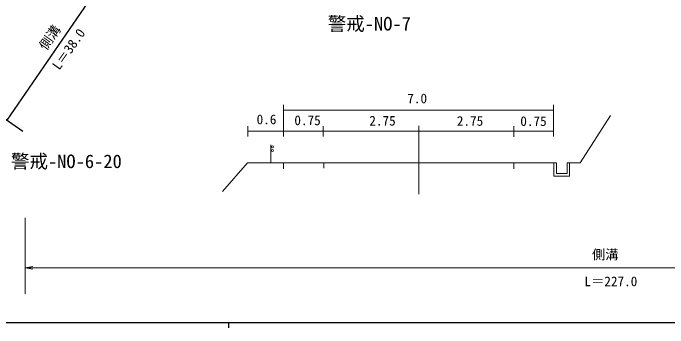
# Model space of a CAD drawing. Units: millimetres, scale not verified. Extents: x 40000 to 680000, y 20000 to 380000.
# Drawn here: x 227267 to 351067, y 204000 to 263580 of the extents above; entities that cross this region are included whole.
import ezdxf
from ezdxf.enums import TextEntityAlignment as Align

# ---------------------------------------------------------------- set-up
doc = ezdxf.new("R2010")
doc.units = ezdxf.units.MM
doc.header["$LTSCALE"] = 1000
for name, color, linetype, lineweight in [('M-STR-HTXT', 7, 'Continuous', 13), ('M-STR-STR3', 7, 'Continuous', 25), ('M-STR-STRC', 7, 'Continuous', 25), ('M-TTL-BAND', 7, 'Continuous', 25), ('M-TTL-TXT', 7, 'Continuous', 13)]:
    doc.layers.add(name, color=color, linetype=linetype, lineweight=lineweight)
doc.styles.add('ＭＳ ゴシック', font='')
doc.styles.get('ＭＳ ゴシック').set_extended_font_data('MS Gothic')

# ---------------------------------------------------------------- blocks, each defined once
blk = doc.blocks.new('open_arrow')
at = {"color": 0, "linetype": 'Continuous', "lineweight": -2}
blk.add_lwpolyline([(7.5, 1.25), (0, 0), (7.5, -1.25)], dxfattribs=at)

msp = doc.modelspace()

# ---------------------------------------------------------------- linework, layer by layer
at = {"layer": 'M-STR-HTXT'}
for p, q in [((278417, 240204), (278417, 246206)), ((329417, 245206), (278417, 245206)), ((329417, 240206), (329417, 246206)), ((334494, 235220), (340241, 244208)), ((271636, 242209), (271636, 240196)), ((285917, 242206), (285917, 240206)), ((303994, 229294), (303994, 242220)), ((321917, 242206), (321917, 240177)), ((329417, 241206), (271636, 241206)), ((275994, 238622), (275994, 235220)), ((266874, 229840), (271569, 235220)), ((275494, 235220), (271569, 235220)), ((275494, 235220), (275994, 235220)), ((321994, 235220), (275994, 235220)), ((285994, 234220), (285994, 235220)), ((329994, 235220), (321994, 235220)), ((329494, 235220), (329494, 232720)), ((329994, 233220), (329994, 235220)), ((332494, 235220), (331994, 235220)), ((331994, 235220), (331994, 233220)), ((332494, 232720), (332494, 235220)), ((332494, 235220), (334494, 235220)), ((278417, 234079), (278417, 235197)), ((321917, 235214), (321917, 234079)), ((331994, 233220), (329994, 233220)), ((329494, 232720), (332494, 232720))]:
    msp.add_line(p, q, dxfattribs=at)
for centre in [(276306, 238257), (276306, 237570)]:
    msp.add_circle(centre, 200, dxfattribs=at)
at = {"layer": 'M-STR-STR3'}
for p, q in [((247515, 274534), (226094, 243331)), ((220381, 247253), (229132, 241245))]:
    msp.add_line(p, q, dxfattribs=at)
at = {"layer": 'M-STR-STR3', "lineweight": 13}
msp.add_line((229576, 215388), (442351, 215388), dxfattribs=at)
at = {"layer": 'M-TTL-BAND'}
for p, q in [((40000, 205000), (579000, 205000)), ((268000, 205000), (268000, 204000))]:
    msp.add_line(p, q, dxfattribs=at)
at = {"layer": 'M-TTL-TXT'}
msp.add_line((229576, 224812), (229576, 210434), dxfattribs=at)

# ---------------------------------------------------------------- block references
at = {"layer": 'M-STR-STR3', "lineweight": 13, "xscale": 193, "yscale": 193}
msp.add_blockref('open_arrow', (229576, 215388), dxfattribs=at)

# ---------------------------------------------------------------- texts
at = {"layer": 'M-STR-HTXT', "style": 'ＭＳ ゴシック'}
for s, p in [('7.0', (301795, 245963)), ('0.6', (273311, 241997)), ('0.75', (280442, 241822)), ('2.75', (294616, 241743)), ('2.75', (311167, 241706)), ('0.75', (323160, 241663))]:
    msp.add_text(s, height=1833, dxfattribs=at).set_placement(p, align=Align.BOTTOM_LEFT)
at = {"layer": 'M-STR-STR3', "style": 'ＭＳ ゴシック'}
for s, rotation, p in [('側溝', 54.894, (233951, 256079)), ('L＝38.0', 54.782, (236448, 252349))]:
    msp.add_text(s, height=1833, rotation=rotation, dxfattribs=at).set_placement(p, align=Align.BOTTOM_LEFT)
for s, p in [('側溝', (336725, 216428)), ('L＝227.0', (335299, 211346))]:
    msp.add_text(s, height=1833, dxfattribs=at).set_placement(p, align=Align.BOTTOM_LEFT)
at = {"layer": 'M-STR-STRC', "style": 'ＭＳ ゴシック'}
for s, p in [('警戒-NO-7', (286753, 259514)), ('警戒-NO-6-20', (226853, 233476))]:
    msp.add_text(s, height=2566, dxfattribs=at).set_placement(p, align=Align.BOTTOM_LEFT)

doc.saveas('drawing.dxf')
